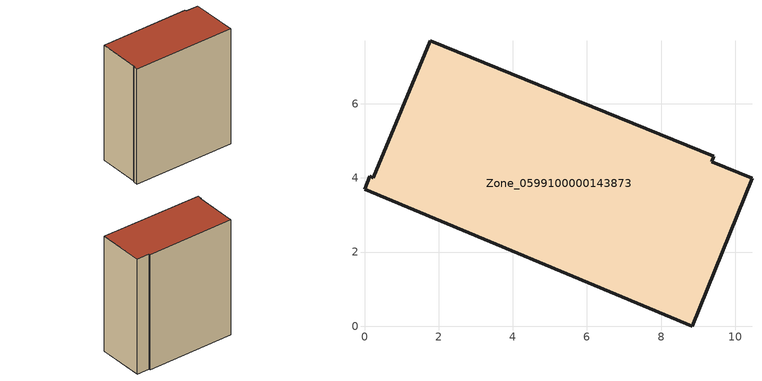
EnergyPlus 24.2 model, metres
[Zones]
Zone_0599100000143873
 floor ground (C_G): 8.84,0 0,3.69 0.14,4.05 0.24,4 1.77,7.7 9.42,4.58 9.36,4.44 10.45,3.99 z0
 wall outside (C_F): 9.36,4.44 9.42,4.58 1.77,7.7 0.24,4 0.14,4.05 0,3.69 8.84,0 10.45,3.99 9.36,4.44 z0:11.02
 roof outside (C_R): 0.14,4.05 0,3.69 8.84,0 10.45,3.99 9.36,4.44 9.42,4.58 1.77,7.7 0.24,4 z11.02
[BUILDING]
Pand.0599100000143873: North Axis=0; Terrain=City; Loads Convergence Tolerance Value=0.04; Temperature Convergence Tolerance Value=0.4; Solar Distribution=FullExterior; Maximum Number of Warmup Days=25; Minimum Number of Warmup Days=1
[Site:Location]
Rotterdam.The.Hague.AP_ZH_NLD Design_Conditions: Latitude=51.96; Longitude=4.45; Time Zone=1; Elevation=-4.5
[SITE:GROUNDTEMPERATURE:BUILDINGSURFACE]
18, 18, 18, 18, 18, 18, 18, 18, 18, 18, 18, 18
[MATERIAL] Thermal Absorptance=0.9; Solar Absorptance=0.7; Visible Absorptance=0.7
Name | Roughness | Thickness | Conductivity | Density | Specific Heat
G.TI.1975-1991 | MediumSmooth | 0.15 | 0.288461 | 540 | 1210
F.TI.1975-1991 | Rough | 0.3 | 0.230769 | 1920 | 840
R.TI.1975-1991 | MediumRough | 0.2 | 0.153846 | 1500 | 1000
[CONSTRUCTION]
C_G: G.TI.1975-1991
C_F: F.TI.1975-1991
C_R: R.TI.1975-1991
[ZONE]
Zone_0599100000143873: Type=1; Multiplier=1; Ceiling Height=Autocalculate; Volume=Autocalculate; Floor Area=autocalculate; Part of Total Floor Area=Yes
[ZONEINFILTRATION:DESIGNFLOWRATE]
Infil_Zone_0599100000143873: Zone or ZoneList or Space or SpaceList=Zone_0599100000143873; Schedule=AlwaysOn; Design Flow Rate Calculation Method=Flow/Area; Flow Rate per Floor Area=0.003; Constant Term Coefficient=1; Temperature Term Coefficient=0; Velocity Term Coefficient=0; Velocity Squared Term Coefficient=0
[HVACTEMPLATE:ZONE:IDEALLOADSAIRSYSTEM]
Zone_0599100000143873: Maximum Heating Supply Air Temperature=50; Minimum Cooling Supply Air Temperature=13; Maximum Heating Supply Air Humidity Ratio=0.0156; Minimum Cooling Supply Air Humidity Ratio=0.0077; Heating Limit=NoLimit; Cooling Limit=NoLimit; Dehumidification Control Type=ConstantSensibleHeatRatio; Cooling Sensible Heat Ratio=0.7; Dehumidification Setpoint=60; Humidification Control Type=None; Humidification Setpoint=30; Outdoor Air Method=None; Outdoor Air Flow Rate per Person=0.00944; Outdoor Air Flow Rate per Zone Floor Area=0; Outdoor Air Flow Rate per Zone=0; Demand Controlled Ventilation Type=None; Outdoor Air Economizer Type=NoEconomizer; Heat Recovery Type=None; Sensible Heat Recovery Effectiveness=0.7; Latent Heat Recovery Effectiveness=0.65
[ZONECONTROL:THERMOSTAT]
ThermostatControl_Zone_0599100000143873: Zone or ZoneList=Zone_0599100000143873; Control Type Schedule=DualSetpointControlType; Control 1=Thermostat_Zone_0599100000143873; Temperature Difference Between Cutout And Setpoint=0
[THERMOSTATSETPOINT:DUALSETPOINT]
Thermostat_Zone_0599100000143873: Heating Setpoint Temperature Schedule=HeatingSetpoint_Zone_0599100000143873; Cooling Setpoint Temperature Schedule=CoolingSetpoint_Zone_0599100000143873
[SCHEDULE:COMPACT]
HeatingSetpoint_Zone_0599100000143873: Through: 12/31, For: AllDays, Until: 24:00, 21
CoolingSetpoint_Zone_0599100000143873: Through: 12/31, For: AllDays, Until: 24:00, 24
DualSetpointControlType: Through: 12/31, For: AllDays, Until: 24:00, 4
AlwaysOn: Through: 12/31, For: AllDays, Until: 24:00, 1
